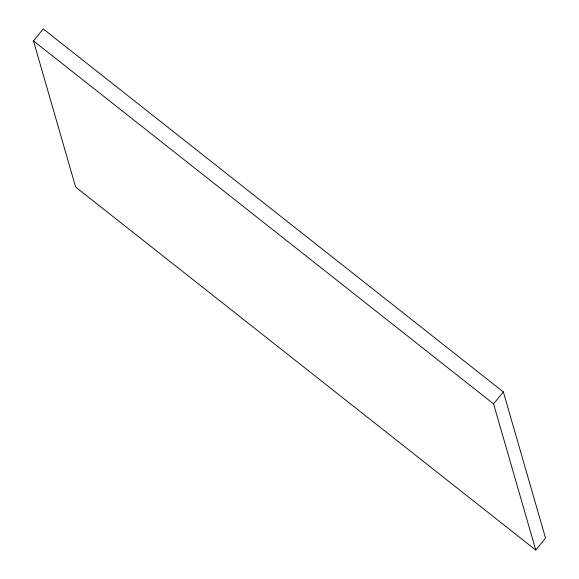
<?xml version="1.0" encoding="UTF-8"?>
<svg xmlns="http://www.w3.org/2000/svg" width="579" height="579" viewBox="0 0 579 579"><rect width="100%" height="100%" fill="white"/><g stroke="black" fill="none" stroke-linecap="round" stroke-linejoin="round"><path stroke-width="0.87" d="M33.459 40.885L43.237 28.95L503.354 391.94L545.541 538.115L535.763 550.05L75.646 187.06L33.459 40.885L493.576 403.881L535.763 550.05M493.576 403.881L503.354 391.94"/></g></svg>
